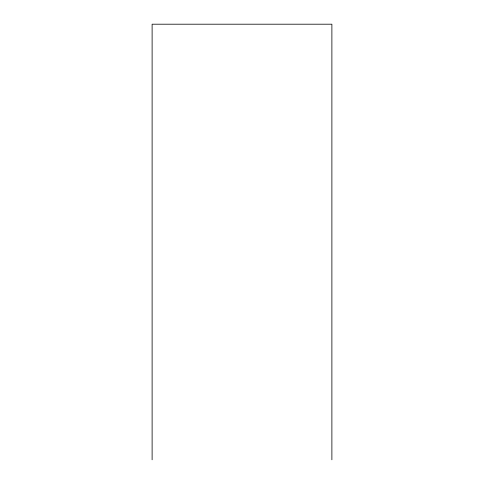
<?xml version="1.0" encoding="UTF-8"?>
<svg xmlns="http://www.w3.org/2000/svg" width="484" height="484" viewBox="0 0 484 484"><rect width="100%" height="100%" fill="white"/><g stroke="black" fill="none" stroke-linecap="round" stroke-linejoin="round"><path stroke-width="0.73" d="M331.885 459.8L331.885 24.2L152.115 24.2L152.115 459.8"/></g></svg>
